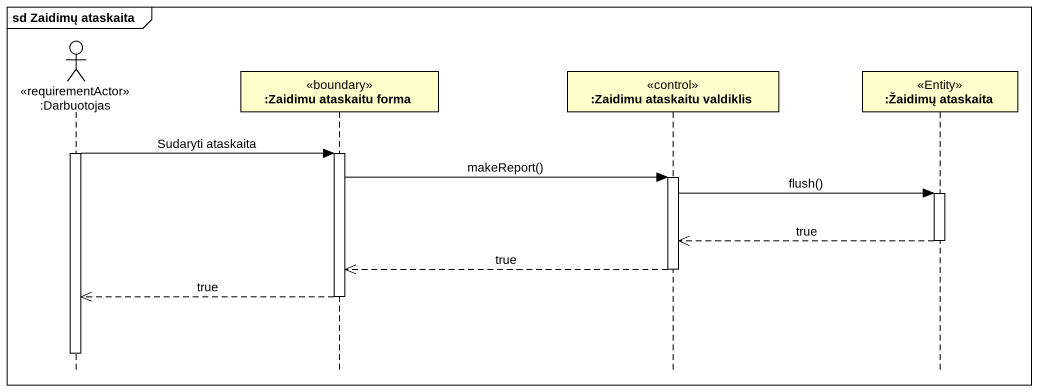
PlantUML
@startuml
mainframe sd Zaidimų ataskaita
hide footbox
actor ":Darbuotojas" as Darbuotojas <<requirementActor>>
participant ":Zaidimu ataskaitu forma" as Zaidimu_ataskaitu_forma <<boundary>>
participant ":Zaidimu ataskaitu valdiklis" as Zaidimu_ataskaitu_valdiklis <<control>>
participant ":Žaidimų ataskaita" as Žaidimų_ataskaita <<Entity>>

activate Darbuotojas
Darbuotojas -> Zaidimu_ataskaitu_forma : Sudaryti ataskaita
activate Zaidimu_ataskaitu_forma
Zaidimu_ataskaitu_forma -> Zaidimu_ataskaitu_valdiklis : makeReport()
activate Zaidimu_ataskaitu_valdiklis
Zaidimu_ataskaitu_valdiklis -> Žaidimų_ataskaita : flush()
activate Žaidimų_ataskaita
Žaidimų_ataskaita -->> Zaidimu_ataskaitu_valdiklis : true
deactivate Žaidimų_ataskaita
Zaidimu_ataskaitu_valdiklis -->> Zaidimu_ataskaitu_forma : true
deactivate Zaidimu_ataskaitu_valdiklis
Zaidimu_ataskaitu_forma -->> Darbuotojas : true
deactivate Zaidimu_ataskaitu_forma
deactivate Darbuotojas
@enduml
